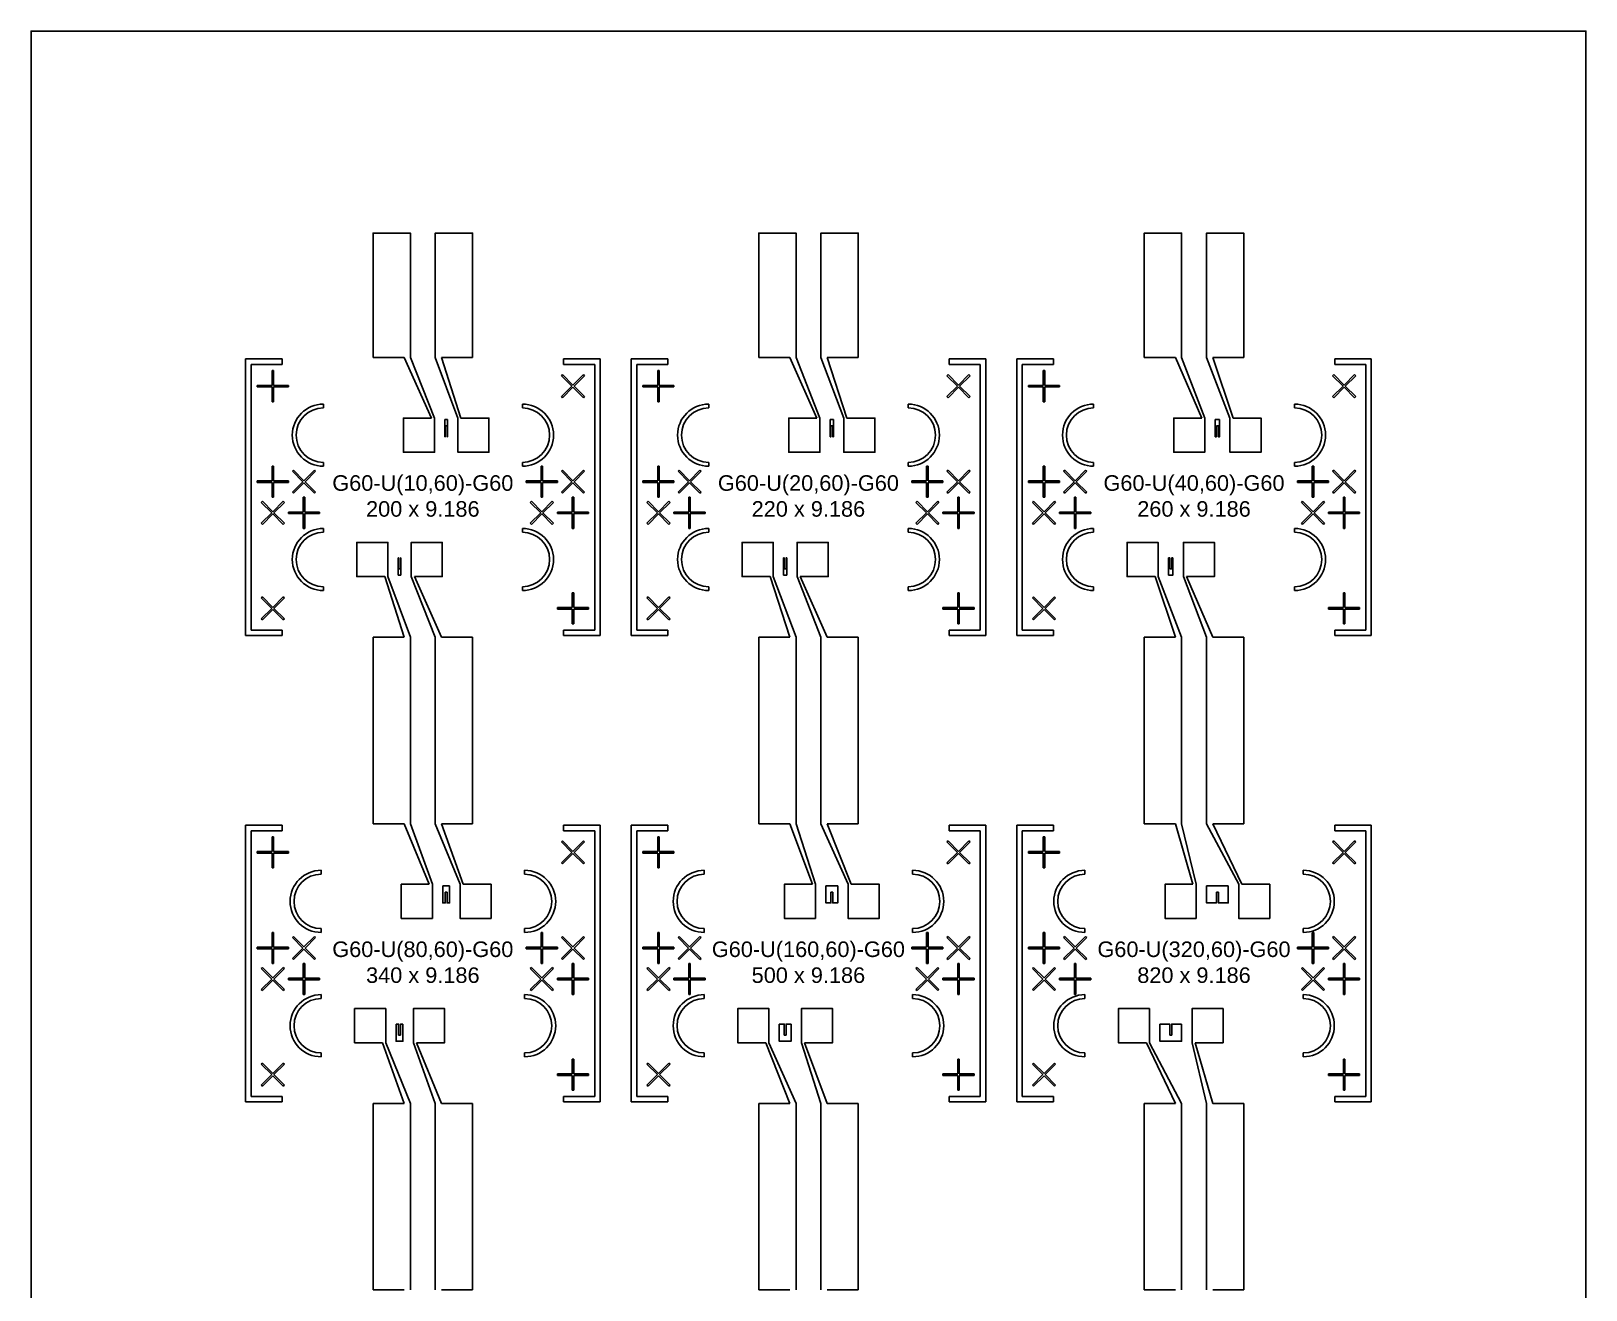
# Model space of a CAD drawing. Header units: inches. Extents: x -271009 to 5700, y -37000 to 38138.
# Drawn here: x -271009 to -221009, y -2362 to 38138 of the extents above; entities that cross this region are included whole.
import ezdxf

# ---------------------------------------------------------------- set-up
doc = ezdxf.new("R2010")
doc.units = ezdxf.units.IN
doc.header["$MEASUREMENT"] = 0
doc.styles.get("Standard").update_dxf_attribs({"font": 'arial.ttf'})

msp = doc.modelspace()

# ---------------------------------------------------------------- linework, layer by layer
for p, q in [((-262934, 27588), (-264109, 27588)), ((-264109, 27588), (-264109, 18688)), ((-262934, 27413), (-262934, 27588)), ((-260009, 27638), (-259009, 27638)), ((-258134, 25688), (-259009, 27638)), ((-258809, 27638), (-258034, 25688)), ((-258009, 27638), (-257284, 25688)), ((-256809, 27638), (-257809, 27638)), ((-257184, 25688), (-257809, 27638)), ((-253884, 27413), (-253884, 27588)), ((-253884, 27588), (-252709, 27588)), ((-252709, 27588), (-252709, 18688)), ((-250534, 27588), (-251709, 27588)), ((-251709, 27588), (-251709, 18688)), ((-250534, 27413), (-250534, 27588)), ((-247609, 27638), (-246609, 27638)), ((-245744, 25688), (-246609, 27638)), ((-246409, 27638), (-245644, 25688)), ((-245609, 27638), (-244874, 25688)), ((-244409, 27638), (-245409, 27638)), ((-244774, 25688), (-245409, 27638)), ((-241484, 27413), (-241484, 27588)), ((-241484, 27588), (-240309, 27588)), ((-240309, 27588), (-240309, 18688)), ((-238134, 27588), (-239309, 27588)), ((-239309, 27588), (-239309, 18688)), ((-238134, 27413), (-238134, 27588)), ((-235209, 27638), (-234209, 27638)), ((-233364, 25688), (-234209, 27638)), ((-234009, 27638), (-233264, 25688)), ((-233209, 27638), (-232454, 25688)), ((-232009, 27638), (-233009, 27638)), ((-232354, 25688), (-233009, 27638)), ((-229084, 27413), (-229084, 27588)), ((-229084, 27588), (-227909, 27588)), ((-227909, 27588), (-227909, 18688)), ((-263934, 18863), (-263934, 27413)), ((-263934, 27413), (-262934, 27413)), ((-263209, 27213), (-263259, 27213)), ((-263259, 27213), (-263259, 26738)), ((-263209, 26738), (-263209, 27213)), ((-253919, 27084), (-253955, 27049)), ((-253955, 27049), (-253619, 26713)), ((-253584, 26748), (-253919, 27084)), ((-252884, 27413), (-253884, 27413)), ((-253248, 27084), (-253584, 26748)), ((-253548, 26713), (-253212, 27049)), ((-253212, 27049), (-253248, 27084)), ((-252884, 18863), (-252884, 27413)), ((-251534, 18863), (-251534, 27413)), ((-251534, 27413), (-250534, 27413)), ((-250809, 27213), (-250859, 27213)), ((-250859, 27213), (-250859, 26738)), ((-250809, 26738), (-250809, 27213)), ((-241519, 27084), (-241555, 27049)), ((-241555, 27049), (-241219, 26713)), ((-241184, 26748), (-241519, 27084)), ((-240484, 27413), (-241484, 27413)), ((-240848, 27084), (-241184, 26748)), ((-241148, 26713), (-240812, 27049)), ((-240812, 27049), (-240848, 27084)), ((-240484, 18863), (-240484, 27413)), ((-239134, 18863), (-239134, 27413)), ((-239134, 27413), (-238134, 27413)), ((-238409, 27213), (-238459, 27213)), ((-238459, 27213), (-238459, 26738)), ((-238409, 26738), (-238409, 27213)), ((-229119, 27084), (-229155, 27049)), ((-229155, 27049), (-228819, 26713)), ((-228784, 26748), (-229119, 27084)), ((-228084, 27413), (-229084, 27413)), ((-228448, 27084), (-228784, 26748)), ((-228748, 26713), (-228412, 27049)), ((-228412, 27049), (-228448, 27084)), ((-228084, 18863), (-228084, 27413)), ((-263259, 26738), (-263734, 26738)), ((-263734, 26738), (-263734, 26688)), ((-263734, 26688), (-263259, 26688)), ((-263259, 26688), (-263259, 26213)), ((-262734, 26738), (-263209, 26738)), ((-263209, 26213), (-263209, 26688)), ((-263209, 26688), (-262734, 26688)), ((-262734, 26738), (-262734, 26688)), ((-253619, 26713), (-253955, 26377)), ((-253919, 26342), (-253584, 26677)), ((-253584, 26677), (-253248, 26342)), ((-253212, 26377), (-253548, 26713)), ((-250859, 26738), (-251334, 26738)), ((-251334, 26738), (-251334, 26688)), ((-251334, 26688), (-250859, 26688)), ((-250859, 26688), (-250859, 26213)), ((-250334, 26738), (-250809, 26738)), ((-250809, 26213), (-250809, 26688)), ((-250809, 26688), (-250334, 26688)), ((-250334, 26688), (-250334, 26738)), ((-241219, 26713), (-241555, 26377)), ((-241519, 26342), (-241184, 26677)), ((-241184, 26677), (-240848, 26342)), ((-240812, 26377), (-241148, 26713)), ((-238459, 26738), (-238934, 26738)), ((-238934, 26738), (-238934, 26688)), ((-238934, 26688), (-238459, 26688)), ((-238459, 26688), (-238459, 26213)), ((-237934, 26738), (-238409, 26738)), ((-238409, 26213), (-238409, 26688)), ((-238409, 26688), (-237934, 26688)), ((-237934, 26688), (-237934, 26738)), ((-228819, 26713), (-229155, 26377)), ((-229119, 26342), (-228784, 26677)), ((-228784, 26677), (-228448, 26342)), ((-228412, 26377), (-228748, 26713)), ((-263259, 26213), (-263209, 26213)), ((-261609, 26138), (-261609, 26013)), ((-255209, 26138), (-255209, 26013)), ((-253919, 26342), (-253955, 26377)), ((-253248, 26342), (-253212, 26377)), ((-250859, 26213), (-250809, 26213)), ((-249219, 26138), (-249219, 26013)), ((-242799, 26138), (-242799, 26013)), ((-241519, 26342), (-241555, 26377)), ((-240848, 26342), (-240812, 26377)), ((-238459, 26213), (-238409, 26213)), ((-236839, 26138), (-236839, 26013)), ((-230379, 26138), (-230379, 26013)), ((-229119, 26342), (-229155, 26377)), ((-228448, 26342), (-228412, 26377)), ((-263209, 24138), (-263259, 24138)), ((-263259, 24138), (-263259, 23663)), ((-263209, 23663), (-263209, 24138)), ((-262569, 24009), (-262605, 23974)), ((-262234, 23673), (-262569, 24009)), ((-261898, 24009), (-262234, 23673)), ((-261880, 23991), (-261898, 24009)), ((-261609, 24263), (-261609, 24138)), ((-255209, 24263), (-255209, 24138)), ((-254609, 23663), (-254609, 24138)), ((-254609, 24138), (-254559, 24138)), ((-254559, 24138), (-254559, 23663)), ((-253955, 23974), (-253919, 24009)), ((-253919, 24009), (-253584, 23673)), ((-253584, 23673), (-253248, 24009)), ((-253248, 24009), (-253212, 23974)), ((-250809, 24138), (-250859, 24138)), ((-250859, 24138), (-250859, 23663)), ((-250809, 23663), (-250809, 24138)), ((-250169, 24009), (-250205, 23974)), ((-249834, 23673), (-250169, 24009)), ((-249498, 24009), (-249834, 23673)), ((-249480, 23991), (-249498, 24009)), ((-249219, 24263), (-249219, 24138)), ((-242799, 24263), (-242799, 24138)), ((-242209, 23663), (-242209, 24138)), ((-242209, 24138), (-242159, 24138)), ((-242159, 24138), (-242159, 23663)), ((-241555, 23974), (-241519, 24009)), ((-241519, 24009), (-241184, 23673)), ((-241184, 23673), (-240848, 24009)), ((-240848, 24009), (-240812, 23974)), ((-238409, 24138), (-238459, 24138)), ((-238459, 24138), (-238459, 23663)), ((-238409, 23663), (-238409, 24138)), ((-237769, 24009), (-237805, 23974)), ((-237434, 23673), (-237769, 24009)), ((-237098, 24009), (-237434, 23673)), ((-237080, 23991), (-237098, 24009)), ((-236839, 24263), (-236839, 24138)), ((-230379, 24263), (-230379, 24138)), ((-229809, 23663), (-229809, 24138)), ((-229809, 24138), (-229759, 24138)), ((-229759, 24138), (-229759, 23663)), ((-229155, 23974), (-229119, 24009)), ((-229119, 24009), (-228784, 23673)), ((-228784, 23673), (-228448, 24009)), ((-228448, 24009), (-228412, 23974)), ((-263259, 23663), (-263734, 23663)), ((-263734, 23663), (-263734, 23613)), ((-263734, 23613), (-263259, 23613)), ((-263259, 23613), (-263259, 23138)), ((-262734, 23663), (-263209, 23663)), ((-263209, 23138), (-263209, 23613)), ((-263209, 23613), (-262734, 23613)), ((-262734, 23613), (-262734, 23663)), ((-262605, 23974), (-262269, 23638)), ((-262269, 23638), (-262605, 23302)), ((-262569, 23267), (-262234, 23602)), ((-262234, 23602), (-261898, 23267)), ((-262198, 23638), (-261862, 23974)), ((-261862, 23302), (-262198, 23638)), ((-261862, 23974), (-261880, 23991)), ((-255084, 23613), (-255084, 23663)), ((-255084, 23663), (-254609, 23663)), ((-254609, 23613), (-255084, 23613)), ((-254609, 23138), (-254609, 23613)), ((-254559, 23663), (-254084, 23663)), ((-254084, 23613), (-254559, 23613)), ((-254559, 23613), (-254559, 23138)), ((-254084, 23663), (-254084, 23613)), ((-253619, 23638), (-253955, 23974)), ((-253955, 23302), (-253619, 23638)), ((-253584, 23602), (-253919, 23267)), ((-253248, 23267), (-253584, 23602)), ((-253212, 23974), (-253548, 23638)), ((-253548, 23638), (-253212, 23302)), ((-250859, 23663), (-251334, 23663)), ((-251334, 23663), (-251334, 23613)), ((-251334, 23613), (-250859, 23613)), ((-250859, 23613), (-250859, 23138)), ((-250334, 23663), (-250809, 23663)), ((-250809, 23138), (-250809, 23613)), ((-250809, 23613), (-250334, 23613)), ((-250334, 23613), (-250334, 23663)), ((-250205, 23974), (-249869, 23638)), ((-249869, 23638), (-250205, 23302)), ((-250169, 23267), (-249834, 23602)), ((-249834, 23602), (-249498, 23267)), ((-249798, 23638), (-249462, 23974)), ((-249462, 23302), (-249798, 23638)), ((-249462, 23974), (-249480, 23991)), ((-242684, 23613), (-242684, 23663)), ((-242684, 23663), (-242209, 23663)), ((-242209, 23613), (-242684, 23613)), ((-242209, 23138), (-242209, 23613)), ((-242159, 23663), (-241684, 23663)), ((-241684, 23613), (-242159, 23613)), ((-242159, 23613), (-242159, 23138)), ((-241684, 23663), (-241684, 23613)), ((-241219, 23638), (-241555, 23974)), ((-241555, 23302), (-241219, 23638)), ((-241184, 23602), (-241519, 23267)), ((-240848, 23267), (-241184, 23602)), ((-240812, 23974), (-241148, 23638)), ((-241148, 23638), (-240812, 23302)), ((-238459, 23663), (-238934, 23663)), ((-238934, 23663), (-238934, 23613)), ((-238934, 23613), (-238459, 23613)), ((-238459, 23613), (-238459, 23138)), ((-237934, 23663), (-238409, 23663)), ((-238409, 23138), (-238409, 23613)), ((-238409, 23613), (-237934, 23613)), ((-237934, 23613), (-237934, 23663)), ((-237805, 23974), (-237469, 23638)), ((-237469, 23638), (-237805, 23302)), ((-237769, 23267), (-237434, 23602)), ((-237434, 23602), (-237098, 23267)), ((-237398, 23638), (-237062, 23974)), ((-237062, 23302), (-237398, 23638)), ((-237062, 23974), (-237080, 23991)), ((-230284, 23613), (-230284, 23663)), ((-230284, 23663), (-229809, 23663)), ((-229809, 23613), (-230284, 23613)), ((-229809, 23138), (-229809, 23613)), ((-229759, 23663), (-229284, 23663)), ((-229284, 23613), (-229759, 23613)), ((-229759, 23613), (-229759, 23138)), ((-229284, 23663), (-229284, 23613)), ((-228819, 23638), (-229155, 23974)), ((-229155, 23302), (-228819, 23638)), ((-228784, 23602), (-229119, 23267)), ((-228448, 23267), (-228784, 23602)), ((-228412, 23974), (-228748, 23638)), ((-228748, 23638), (-228412, 23302)), ((-263587, 22991), (-263569, 23009)), ((-263569, 23009), (-263234, 22673)), ((-263259, 23138), (-263209, 23138)), ((-263234, 22673), (-262898, 23009)), ((-262898, 23009), (-262862, 22974)), ((-262605, 23302), (-262569, 23267)), ((-262259, 22663), (-262259, 23138)), ((-262209, 23138), (-262259, 23138)), ((-262209, 23138), (-262209, 22663)), ((-261898, 23267), (-261862, 23302)), ((-254919, 23009), (-254955, 22974)), ((-254584, 22673), (-254919, 23009)), ((-254609, 23138), (-254559, 23138)), ((-254248, 23009), (-254584, 22673)), ((-254212, 22974), (-254248, 23009)), ((-253919, 23267), (-253955, 23302)), ((-253559, 23138), (-253609, 23138)), ((-253609, 23138), (-253609, 22663)), ((-253559, 22663), (-253559, 23138)), ((-253230, 23284), (-253248, 23267)), ((-253212, 23302), (-253230, 23284)), ((-251187, 22991), (-251169, 23009)), ((-251169, 23009), (-250834, 22673)), ((-250859, 23138), (-250809, 23138)), ((-250834, 22673), (-250498, 23009)), ((-250498, 23009), (-250462, 22974)), ((-250205, 23302), (-250169, 23267)), ((-249859, 22663), (-249859, 23138)), ((-249809, 23138), (-249859, 23138)), ((-249809, 23138), (-249809, 22663)), ((-249498, 23267), (-249462, 23302)), ((-242519, 23009), (-242555, 22974)), ((-242184, 22673), (-242519, 23009)), ((-242209, 23138), (-242159, 23138)), ((-241848, 23009), (-242184, 22673)), ((-241812, 22974), (-241848, 23009)), ((-241519, 23267), (-241555, 23302)), ((-241159, 23138), (-241209, 23138)), ((-241209, 23138), (-241209, 22663)), ((-241159, 22663), (-241159, 23138)), ((-240830, 23284), (-240848, 23267)), ((-240812, 23302), (-240830, 23284)), ((-238787, 22991), (-238769, 23009)), ((-238769, 23009), (-238434, 22673)), ((-238459, 23138), (-238409, 23138)), ((-238434, 22673), (-238098, 23009)), ((-238098, 23009), (-238062, 22974)), ((-237805, 23302), (-237769, 23267)), ((-237459, 22663), (-237459, 23138)), ((-237409, 23138), (-237459, 23138)), ((-237409, 23138), (-237409, 22663)), ((-237098, 23267), (-237062, 23302)), ((-230119, 23009), (-230155, 22974)), ((-229784, 22673), (-230119, 23009)), ((-229809, 23138), (-229759, 23138)), ((-229448, 23009), (-229784, 22673)), ((-229412, 22974), (-229448, 23009)), ((-229119, 23267), (-229155, 23302)), ((-228759, 23138), (-228809, 23138)), ((-228809, 23138), (-228809, 22663)), ((-228759, 22663), (-228759, 23138)), ((-228430, 23284), (-228448, 23267)), ((-228412, 23302), (-228430, 23284)), ((-263605, 22974), (-263587, 22991)), ((-263269, 22638), (-263605, 22974)), ((-263605, 22302), (-263269, 22638)), ((-263234, 22602), (-263569, 22267)), ((-262898, 22267), (-263234, 22602)), ((-262862, 22974), (-263198, 22638)), ((-263198, 22638), (-262862, 22302)), ((-262734, 22663), (-262259, 22663)), ((-262734, 22613), (-262734, 22663)), ((-262259, 22613), (-262734, 22613)), ((-262259, 22138), (-262259, 22613)), ((-262209, 22663), (-261734, 22663)), ((-261734, 22613), (-262209, 22613)), ((-262209, 22613), (-262209, 22138)), ((-261734, 22663), (-261734, 22613)), ((-254955, 22974), (-254619, 22638)), ((-254619, 22638), (-254955, 22302)), ((-254919, 22267), (-254584, 22602)), ((-254584, 22602), (-254248, 22267)), ((-254548, 22638), (-254212, 22974)), ((-254212, 22302), (-254548, 22638)), ((-254084, 22663), (-254084, 22613)), ((-253609, 22663), (-254084, 22663)), ((-254084, 22613), (-253609, 22613)), ((-253609, 22613), (-253609, 22138)), ((-253084, 22663), (-253559, 22663)), ((-253559, 22138), (-253559, 22613)), ((-253559, 22613), (-253084, 22613)), ((-253084, 22613), (-253084, 22663)), ((-251205, 22974), (-251187, 22991)), ((-250869, 22638), (-251205, 22974)), ((-251205, 22302), (-250869, 22638)), ((-250834, 22602), (-251169, 22267)), ((-250498, 22267), (-250834, 22602)), ((-250462, 22974), (-250798, 22638)), ((-250798, 22638), (-250462, 22302)), ((-250334, 22663), (-249859, 22663)), ((-250334, 22613), (-250334, 22663)), ((-249859, 22613), (-250334, 22613)), ((-249859, 22138), (-249859, 22613)), ((-249809, 22663), (-249334, 22663)), ((-249334, 22613), (-249809, 22613)), ((-249809, 22613), (-249809, 22138)), ((-249334, 22663), (-249334, 22613)), ((-242555, 22974), (-242219, 22638)), ((-242219, 22638), (-242555, 22302)), ((-242519, 22267), (-242184, 22602)), ((-242184, 22602), (-241848, 22267)), ((-242148, 22638), (-241812, 22974)), ((-241812, 22302), (-242148, 22638)), ((-241684, 22663), (-241684, 22613)), ((-241209, 22663), (-241684, 22663)), ((-241684, 22613), (-241209, 22613)), ((-241209, 22613), (-241209, 22138)), ((-240684, 22663), (-241159, 22663)), ((-241159, 22138), (-241159, 22613)), ((-241159, 22613), (-240684, 22613)), ((-240684, 22613), (-240684, 22663)), ((-238805, 22974), (-238787, 22991)), ((-238469, 22638), (-238805, 22974)), ((-238805, 22302), (-238469, 22638)), ((-238434, 22602), (-238769, 22267)), ((-238098, 22267), (-238434, 22602)), ((-238062, 22974), (-238398, 22638)), ((-238398, 22638), (-238062, 22302)), ((-237934, 22663), (-237459, 22663)), ((-237934, 22613), (-237934, 22663)), ((-237459, 22613), (-237934, 22613)), ((-237459, 22138), (-237459, 22613)), ((-237409, 22663), (-236934, 22663)), ((-236934, 22613), (-237409, 22613)), ((-237409, 22613), (-237409, 22138)), ((-236934, 22663), (-236934, 22613)), ((-230155, 22974), (-229819, 22638)), ((-229819, 22638), (-230155, 22302)), ((-230119, 22267), (-229784, 22602)), ((-229784, 22602), (-229448, 22267)), ((-229748, 22638), (-229412, 22974)), ((-229412, 22302), (-229748, 22638)), ((-229284, 22663), (-229284, 22613)), ((-228809, 22663), (-229284, 22663)), ((-229284, 22613), (-228809, 22613)), ((-228809, 22613), (-228809, 22138)), ((-228284, 22663), (-228759, 22663)), ((-228759, 22138), (-228759, 22613)), ((-228759, 22613), (-228284, 22613)), ((-228284, 22613), (-228284, 22663)), ((-263569, 22267), (-263605, 22302)), ((-262862, 22302), (-262898, 22267)), ((-262209, 22138), (-262259, 22138)), ((-261609, 22013), (-261609, 22138)), ((-255209, 22013), (-255209, 22138)), ((-254955, 22302), (-254919, 22267)), ((-254248, 22267), (-254212, 22302)), ((-253609, 22138), (-253559, 22138)), ((-251169, 22267), (-251205, 22302)), ((-250462, 22302), (-250498, 22267)), ((-249809, 22138), (-249859, 22138)), ((-249219, 22013), (-249219, 22138)), ((-242799, 22013), (-242799, 22138)), ((-242555, 22302), (-242519, 22267)), ((-241848, 22267), (-241812, 22302)), ((-241209, 22138), (-241159, 22138)), ((-238769, 22267), (-238805, 22302)), ((-238062, 22302), (-238098, 22267)), ((-237409, 22138), (-237459, 22138)), ((-236839, 22013), (-236839, 22138)), ((-230379, 22013), (-230379, 22138)), ((-230155, 22302), (-230119, 22267)), ((-229448, 22267), (-229412, 22302)), ((-228809, 22138), (-228759, 22138)), ((-259634, 20588), (-259009, 18638)), ((-258809, 18638), (-259534, 20588)), ((-258009, 18638), (-258784, 20588)), ((-258684, 20588), (-257809, 18638)), ((-247244, 20588), (-246609, 18638)), ((-246409, 18638), (-247144, 20588)), ((-245609, 18638), (-246374, 20588)), ((-246274, 20588), (-245409, 18638)), ((-234864, 20588), (-234209, 18638)), ((-234009, 18638), (-234764, 20588)), ((-233209, 18638), (-233954, 20588)), ((-233854, 20588), (-233009, 18638)), ((-261609, 20138), (-261609, 20263)), ((-255209, 20138), (-255209, 20263)), ((-253559, 20063), (-253609, 20063)), ((-253609, 20063), (-253609, 19588)), ((-253559, 19588), (-253559, 20063)), ((-249219, 20138), (-249219, 20263)), ((-242799, 20138), (-242799, 20263)), ((-241159, 20063), (-241209, 20063)), ((-241209, 20063), (-241209, 19588)), ((-241159, 19588), (-241159, 20063)), ((-236839, 20138), (-236839, 20263)), ((-230379, 20138), (-230379, 20263)), ((-228759, 20063), (-228809, 20063)), ((-228809, 20063), (-228809, 19588)), ((-228759, 19588), (-228759, 20063)), ((-263569, 19934), (-263605, 19899)), ((-263605, 19899), (-263269, 19563)), ((-263269, 19563), (-263605, 19227)), ((-263234, 19598), (-263569, 19934)), ((-263569, 19192), (-263234, 19527)), ((-262898, 19934), (-263234, 19598)), ((-263234, 19527), (-262898, 19192)), ((-263198, 19563), (-262862, 19899)), ((-262862, 19227), (-263198, 19563)), ((-262898, 19934), (-262862, 19899)), ((-254084, 19588), (-254084, 19538)), ((-253609, 19588), (-254084, 19588)), ((-254084, 19538), (-253609, 19538)), ((-253609, 19538), (-253609, 19063)), ((-253084, 19588), (-253559, 19588)), ((-253559, 19063), (-253559, 19538)), ((-253559, 19538), (-253084, 19538)), ((-253084, 19538), (-253084, 19588)), ((-251169, 19934), (-251205, 19899)), ((-251205, 19899), (-250869, 19563)), ((-250869, 19563), (-251205, 19227)), ((-250834, 19598), (-251169, 19934)), ((-251169, 19192), (-250834, 19527)), ((-250498, 19934), (-250834, 19598)), ((-250834, 19527), (-250498, 19192)), ((-250798, 19563), (-250462, 19899)), ((-250462, 19227), (-250798, 19563)), ((-250498, 19934), (-250462, 19899)), ((-241684, 19588), (-241684, 19538)), ((-241209, 19588), (-241684, 19588)), ((-241684, 19538), (-241209, 19538)), ((-241209, 19538), (-241209, 19063)), ((-240684, 19588), (-241159, 19588)), ((-241159, 19063), (-241159, 19538)), ((-241159, 19538), (-240684, 19538)), ((-240684, 19538), (-240684, 19588)), ((-238769, 19934), (-238805, 19899)), ((-238805, 19899), (-238469, 19563)), ((-238469, 19563), (-238805, 19227)), ((-238434, 19598), (-238769, 19934)), ((-238769, 19192), (-238434, 19527)), ((-238098, 19934), (-238434, 19598)), ((-238434, 19527), (-238098, 19192)), ((-238398, 19563), (-238062, 19899)), ((-238062, 19227), (-238398, 19563)), ((-238098, 19934), (-238062, 19899)), ((-229284, 19588), (-229284, 19538)), ((-228809, 19588), (-229284, 19588)), ((-229284, 19538), (-228809, 19538)), ((-228809, 19538), (-228809, 19063)), ((-228284, 19588), (-228759, 19588)), ((-228759, 19063), (-228759, 19538)), ((-228759, 19538), (-228284, 19538)), ((-228284, 19538), (-228284, 19588)), ((-263605, 19227), (-263569, 19192)), ((-262898, 19192), (-262862, 19227)), ((-253609, 19063), (-253559, 19063)), ((-251205, 19227), (-251169, 19192)), ((-250498, 19192), (-250462, 19227)), ((-241209, 19063), (-241159, 19063)), ((-238805, 19227), (-238769, 19192)), ((-238098, 19192), (-238062, 19227)), ((-228809, 19063), (-228759, 19063)), ((-262934, 18688), (-264109, 18688)), ((-263934, 18863), (-262934, 18863)), ((-262934, 18863), (-262934, 18688)), ((-260009, 18638), (-259009, 18638)), ((-260009, 18638), (-260009, 12638)), ((-258809, 18638), (-258809, 12638)), ((-258009, 12638), (-258009, 18638)), ((-256809, 18638), (-257809, 18638)), ((-256809, 18638), (-256809, 12638)), ((-252884, 18863), (-253884, 18863)), ((-253884, 18863), (-253884, 18688)), ((-253884, 18688), (-252709, 18688)), ((-250534, 18688), (-251709, 18688)), ((-251534, 18863), (-250534, 18863)), ((-250534, 18863), (-250534, 18688)), ((-247609, 18638), (-246609, 18638)), ((-247609, 18638), (-247609, 12638)), ((-246409, 18638), (-246409, 12638)), ((-245609, 12638), (-245609, 18638)), ((-244409, 18638), (-245409, 18638)), ((-244409, 12638), (-244409, 18638)), ((-240484, 18863), (-241484, 18863)), ((-241484, 18863), (-241484, 18688)), ((-241484, 18688), (-240309, 18688)), ((-238134, 18688), (-239309, 18688)), ((-239134, 18863), (-238134, 18863)), ((-238134, 18863), (-238134, 18688)), ((-235209, 18638), (-234209, 18638)), ((-235209, 18638), (-235209, 12638)), ((-234009, 12638), (-234009, 18638)), ((-233209, 18638), (-233209, 12638)), ((-232009, 18638), (-233009, 18638)), ((-232009, 12638), (-232009, 18638)), ((-228084, 18863), (-229084, 18863)), ((-229084, 18863), (-229084, 18688)), ((-229084, 18688), (-227909, 18688)), ((-262934, 12588), (-264109, 12588)), ((-264109, 12588), (-264109, 3688)), ((-262934, 12413), (-262934, 12588)), ((-260009, 12638), (-259009, 12638)), ((-258204, 10688), (-259009, 12638)), ((-258809, 12638), (-258104, 10688)), ((-258009, 12638), (-257214, 10688)), ((-256809, 12638), (-257809, 12638)), ((-257114, 10688), (-257809, 12638)), ((-253884, 12413), (-253884, 12588)), ((-253884, 12588), (-252709, 12588)), ((-252709, 12588), (-252709, 3688)), ((-250534, 12588), (-251709, 12588)), ((-251709, 12588), (-251709, 3688)), ((-250534, 12413), (-250534, 12588)), ((-247609, 12638), (-246609, 12638)), ((-245884, 10688), (-246609, 12638)), ((-246409, 12638), (-245784, 10688)), ((-245609, 12638), (-244734, 10688)), ((-244409, 12638), (-245409, 12638)), ((-244634, 10688), (-245409, 12638)), ((-241484, 12413), (-241484, 12588)), ((-241484, 12588), (-240309, 12588)), ((-240309, 12588), (-240309, 3688)), ((-238134, 12588), (-239309, 12588)), ((-239309, 12588), (-239309, 3688)), ((-238134, 12413), (-238134, 12588)), ((-235209, 12638), (-234209, 12638)), ((-233644, 10688), (-234209, 12638)), ((-234009, 12638), (-233544, 10688)), ((-233209, 12638), (-232174, 10688)), ((-232009, 12638), (-233009, 12638)), ((-232074, 10688), (-233009, 12638)), ((-229084, 12413), (-229084, 12588)), ((-229084, 12588), (-227909, 12588)), ((-227909, 12588), (-227909, 3688)), ((-263934, 3863), (-263934, 12413)), ((-263934, 12413), (-262934, 12413)), ((-263209, 12213), (-263259, 12213)), ((-263259, 12213), (-263259, 11738)), ((-263209, 11738), (-263209, 12213)), ((-253919, 12084), (-253955, 12049)), ((-253955, 12049), (-253619, 11713)), ((-253584, 11748), (-253919, 12084)), ((-252884, 12413), (-253884, 12413)), ((-253248, 12084), (-253584, 11748)), ((-253548, 11713), (-253212, 12049)), ((-253212, 12049), (-253248, 12084)), ((-252884, 3863), (-252884, 12413)), ((-251534, 3863), (-251534, 12413)), ((-251534, 12413), (-250534, 12413)), ((-250809, 12213), (-250859, 12213)), ((-250859, 12213), (-250859, 11738)), ((-250809, 11738), (-250809, 12213)), ((-241519, 12084), (-241555, 12049)), ((-241555, 12049), (-241219, 11713)), ((-241184, 11748), (-241519, 12084)), ((-240484, 12413), (-241484, 12413)), ((-240848, 12084), (-241184, 11748)), ((-241148, 11713), (-240812, 12049)), ((-240812, 12049), (-240848, 12084)), ((-240484, 3863), (-240484, 12413)), ((-239134, 3863), (-239134, 12413)), ((-239134, 12413), (-238134, 12413)), ((-238409, 12213), (-238459, 12213)), ((-238459, 12213), (-238459, 11738)), ((-238409, 11738), (-238409, 12213)), ((-229119, 12084), (-229155, 12049)), ((-229155, 12049), (-228819, 11713)), ((-228784, 11748), (-229119, 12084)), ((-228084, 12413), (-229084, 12413)), ((-228448, 12084), (-228784, 11748)), ((-228748, 11713), (-228412, 12049)), ((-228412, 12049), (-228448, 12084)), ((-228084, 3863), (-228084, 12413)), ((-263259, 11738), (-263734, 11738)), ((-263734, 11738), (-263734, 11688)), ((-263734, 11688), (-263259, 11688)), ((-263259, 11688), (-263259, 11213)), ((-262734, 11738), (-263209, 11738)), ((-263209, 11213), (-263209, 11688)), ((-263209, 11688), (-262734, 11688)), ((-262734, 11688), (-262734, 11738)), ((-253619, 11713), (-253955, 11377)), ((-253919, 11342), (-253584, 11677)), ((-253584, 11677), (-253248, 11342)), ((-253212, 11377), (-253548, 11713)), ((-250859, 11738), (-251334, 11738)), ((-251334, 11738), (-251334, 11688)), ((-251334, 11688), (-250859, 11688)), ((-250859, 11688), (-250859, 11213)), ((-250334, 11738), (-250809, 11738)), ((-250809, 11213), (-250809, 11688)), ((-250809, 11688), (-250334, 11688)), ((-250334, 11688), (-250334, 11738)), ((-241219, 11713), (-241555, 11377)), ((-241519, 11342), (-241184, 11677)), ((-241184, 11677), (-240848, 11342)), ((-240812, 11377), (-241148, 11713)), ((-238459, 11738), (-238934, 11738)), ((-238934, 11738), (-238934, 11688)), ((-238934, 11688), (-238459, 11688)), ((-238459, 11688), (-238459, 11213)), ((-237934, 11738), (-238409, 11738)), ((-238409, 11213), (-238409, 11688)), ((-238409, 11688), (-237934, 11688)), ((-237934, 11688), (-237934, 11738)), ((-228819, 11713), (-229155, 11377)), ((-229119, 11342), (-228784, 11677)), ((-228784, 11677), (-228448, 11342)), ((-228412, 11377), (-228748, 11713)), ((-263259, 11213), (-263209, 11213)), ((-261679, 11138), (-261679, 11013)), ((-255139, 11138), (-255139, 11013)), ((-253919, 11342), (-253955, 11377)), ((-253248, 11342), (-253212, 11377)), ((-250859, 11213), (-250809, 11213)), ((-249359, 11138), (-249359, 11013)), ((-242659, 11138), (-242659, 11013)), ((-241519, 11342), (-241555, 11377)), ((-240848, 11342), (-240812, 11377)), ((-238459, 11213), (-238409, 11213)), ((-237119, 11138), (-237119, 11013)), ((-230099, 11138), (-230099, 11013)), ((-229119, 11342), (-229155, 11377)), ((-228448, 11342), (-228412, 11377)), ((-263209, 9138), (-263259, 9138)), ((-263259, 9138), (-263259, 8663)), ((-263209, 8663), (-263209, 9138)), ((-262569, 9009), (-262605, 8974)), ((-262234, 8673), (-262569, 9009)), ((-261898, 9009), (-262234, 8673)), ((-261880, 8991), (-261898, 9009)), ((-261679, 9263), (-261679, 9138)), ((-255139, 9263), (-255139, 9138)), ((-254609, 8663), (-254609, 9138)), ((-254609, 9138), (-254559, 9138)), ((-254559, 9138), (-254559, 8663)), ((-253955, 8974), (-253919, 9009)), ((-253919, 9009), (-253584, 8673)), ((-253584, 8673), (-253248, 9009)), ((-253248, 9009), (-253212, 8974)), ((-250809, 9138), (-250859, 9138)), ((-250859, 9138), (-250859, 8663)), ((-250809, 8663), (-250809, 9138)), ((-250169, 9009), (-250205, 8974)), ((-249834, 8673), (-250169, 9009)), ((-249498, 9009), (-249834, 8673)), ((-249480, 8991), (-249498, 9009)), ((-249359, 9263), (-249359, 9138)), ((-242659, 9263), (-242659, 9138)), ((-242209, 8663), (-242209, 9138)), ((-242209, 9138), (-242159, 9138)), ((-242159, 9138), (-242159, 8663)), ((-241555, 8974), (-241519, 9009)), ((-241519, 9009), (-241184, 8673)), ((-241184, 8673), (-240848, 9009)), ((-240848, 9009), (-240812, 8974)), ((-238409, 9138), (-238459, 9138)), ((-238459, 9138), (-238459, 8663)), ((-238409, 8663), (-238409, 9138)), ((-237769, 9009), (-237805, 8974)), ((-237434, 8673), (-237769, 9009)), ((-237098, 9009), (-237434, 8673)), ((-237119, 9263), (-237119, 9138)), ((-237080, 8991), (-237098, 9009)), ((-230099, 9263), (-230099, 9138)), ((-229809, 8663), (-229809, 9138)), ((-229809, 9138), (-229759, 9138)), ((-229759, 9138), (-229759, 8663)), ((-229155, 8974), (-229119, 9009)), ((-229119, 9009), (-228784, 8673)), ((-228784, 8673), (-228448, 9009)), ((-228448, 9009), (-228412, 8974)), ((-263259, 8663), (-263734, 8663)), ((-263734, 8663), (-263734, 8613)), ((-263734, 8613), (-263259, 8613)), ((-263259, 8613), (-263259, 8138)), ((-262734, 8663), (-263209, 8663)), ((-263209, 8138), (-263209, 8613)), ((-263209, 8613), (-262734, 8613)), ((-262734, 8613), (-262734, 8663)), ((-262605, 8974), (-262269, 8638)), ((-262269, 8638), (-262605, 8302)), ((-262569, 8267), (-262234, 8602)), ((-262234, 8602), (-261898, 8267)), ((-262198, 8638), (-261862, 8974)), ((-261862, 8302), (-262198, 8638)), ((-261862, 8974), (-261880, 8991)), ((-255084, 8613), (-255084, 8663)), ((-255084, 8663), (-254609, 8663)), ((-254609, 8613), (-255084, 8613)), ((-254609, 8138), (-254609, 8613)), ((-254559, 8663), (-254084, 8663)), ((-254084, 8613), (-254559, 8613)), ((-254559, 8613), (-254559, 8138)), ((-254084, 8663), (-254084, 8613)), ((-253619, 8638), (-253955, 8974)), ((-253955, 8302), (-253619, 8638)), ((-253584, 8602), (-253919, 8267)), ((-253248, 8267), (-253584, 8602)), ((-253212, 8974), (-253548, 8638)), ((-253548, 8638), (-253212, 8302)), ((-250859, 8663), (-251334, 8663)), ((-251334, 8663), (-251334, 8613)), ((-251334, 8613), (-250859, 8613)), ((-250859, 8613), (-250859, 8138)), ((-250334, 8663), (-250809, 8663)), ((-250809, 8138), (-250809, 8613)), ((-250809, 8613), (-250334, 8613)), ((-250334, 8613), (-250334, 8663)), ((-250205, 8974), (-249869, 8638)), ((-249869, 8638), (-250205, 8302)), ((-250169, 8267), (-249834, 8602)), ((-249834, 8602), (-249498, 8267)), ((-249798, 8638), (-249462, 8974)), ((-249462, 8302), (-249798, 8638)), ((-249462, 8974), (-249480, 8991)), ((-242684, 8613), (-242684, 8663)), ((-242684, 8663), (-242209, 8663)), ((-242209, 8613), (-242684, 8613)), ((-242209, 8138), (-242209, 8613)), ((-242159, 8663), (-241684, 8663)), ((-241684, 8613), (-242159, 8613)), ((-242159, 8613), (-242159, 8138)), ((-241684, 8663), (-241684, 8613)), ((-241219, 8638), (-241555, 8974)), ((-241555, 8302), (-241219, 8638)), ((-241184, 8602), (-241519, 8267)), ((-240848, 8267), (-241184, 8602)), ((-240812, 8974), (-241148, 8638)), ((-241148, 8638), (-240812, 8302)), ((-238459, 8663), (-238934, 8663)), ((-238934, 8663), (-238934, 8613)), ((-238934, 8613), (-238459, 8613)), ((-238459, 8613), (-238459, 8138)), ((-237934, 8663), (-238409, 8663)), ((-238409, 8138), (-238409, 8613)), ((-238409, 8613), (-237934, 8613)), ((-237934, 8613), (-237934, 8663)), ((-237805, 8974), (-237469, 8638)), ((-237469, 8638), (-237805, 8302)), ((-237769, 8267), (-237434, 8602)), ((-237434, 8602), (-237098, 8267)), ((-237398, 8638), (-237062, 8974)), ((-237062, 8302), (-237398, 8638)), ((-237062, 8974), (-237080, 8991)), ((-230284, 8613), (-230284, 8663)), ((-230284, 8663), (-229809, 8663)), ((-229809, 8613), (-230284, 8613)), ((-229809, 8138), (-229809, 8613)), ((-229759, 8663), (-229284, 8663)), ((-229284, 8613), (-229759, 8613)), ((-229759, 8613), (-229759, 8138)), ((-229284, 8663), (-229284, 8613)), ((-228819, 8638), (-229155, 8974)), ((-229155, 8302), (-228819, 8638)), ((-228784, 8602), (-229119, 8267)), ((-228448, 8267), (-228784, 8602)), ((-228412, 8974), (-228748, 8638)), ((-228748, 8638), (-228412, 8302)), ((-263587, 7991), (-263569, 8009)), ((-263569, 8009), (-263234, 7673)), ((-263259, 8138), (-263209, 8138)), ((-263234, 7673), (-262898, 8009)), ((-262898, 8009), (-262862, 7974)), ((-262605, 8302), (-262569, 8267)), ((-262259, 7663), (-262259, 8138)), ((-262209, 8138), (-262259, 8138)), ((-262209, 8138), (-262209, 7663)), ((-261898, 8267), (-261862, 8302)), ((-254919, 8009), (-254955, 7974)), ((-254584, 7673), (-254919, 8009)), ((-254609, 8138), (-254559, 8138)), ((-254248, 8009), (-254584, 7673)), ((-254212, 7974), (-254248, 8009)), ((-253919, 8267), (-253955, 8302)), ((-253559, 8138), (-253609, 8138)), ((-253609, 8138), (-253609, 7663)), ((-253559, 7663), (-253559, 8138)), ((-253230, 8284), (-253248, 8267)), ((-253212, 8302), (-253230, 8284)), ((-251187, 7991), (-251169, 8009)), ((-251169, 8009), (-250834, 7673)), ((-250859, 8138), (-250809, 8138)), ((-250834, 7673), (-250498, 8009)), ((-250498, 8009), (-250462, 7974)), ((-250205, 8302), (-250169, 8267)), ((-249859, 7663), (-249859, 8138)), ((-249809, 8138), (-249859, 8138)), ((-249809, 8138), (-249809, 7663)), ((-249498, 8267), (-249462, 8302)), ((-242519, 8009), (-242555, 7974)), ((-242184, 7673), (-242519, 8009)), ((-242209, 8138), (-242159, 8138)), ((-241848, 8009), (-242184, 7673)), ((-241812, 7974), (-241848, 8009)), ((-241519, 8267), (-241555, 8302)), ((-241159, 8138), (-241209, 8138)), ((-241209, 8138), (-241209, 7663)), ((-241159, 7663), (-241159, 8138)), ((-240830, 8284), (-240848, 8267)), ((-240812, 8302), (-240830, 8284)), ((-238787, 7991), (-238769, 8009)), ((-238769, 8009), (-238434, 7673)), ((-238459, 8138), (-238409, 8138)), ((-238434, 7673), (-238098, 8009)), ((-238098, 8009), (-238062, 7974)), ((-237805, 8302), (-237769, 8267)), ((-237459, 7663), (-237459, 8138)), ((-237409, 8138), (-237459, 8138)), ((-237409, 8138), (-237409, 7663)), ((-237098, 8267), (-237062, 8302)), ((-230119, 8009), (-230155, 7974)), ((-229784, 7673), (-230119, 8009)), ((-229809, 8138), (-229759, 8138)), ((-229448, 8009), (-229784, 7673)), ((-229412, 7974), (-229448, 8009)), ((-229119, 8267), (-229155, 8302)), ((-228759, 8138), (-228809, 8138)), ((-228809, 8138), (-228809, 7663)), ((-228759, 7663), (-228759, 8138)), ((-228430, 8284), (-228448, 8267)), ((-228412, 8302), (-228430, 8284)), ((-263605, 7974), (-263587, 7991)), ((-263269, 7638), (-263605, 7974)), ((-263605, 7302), (-263269, 7638)), ((-263234, 7602), (-263569, 7267)), ((-262898, 7267), (-263234, 7602)), ((-262862, 7974), (-263198, 7638)), ((-263198, 7638), (-262862, 7302)), ((-262734, 7663), (-262259, 7663)), ((-262734, 7613), (-262734, 7663)), ((-262259, 7613), (-262734, 7613)), ((-262259, 7138), (-262259, 7613)), ((-262209, 7663), (-261734, 7663)), ((-261734, 7613), (-262209, 7613)), ((-262209, 7613), (-262209, 7138)), ((-261734, 7663), (-261734, 7613)), ((-254955, 7974), (-254619, 7638)), ((-254619, 7638), (-254955, 7302)), ((-254919, 7267), (-254584, 7602)), ((-254584, 7602), (-254248, 7267)), ((-254548, 7638), (-254212, 7974)), ((-254212, 7302), (-254548, 7638)), ((-254084, 7663), (-254084, 7613)), ((-253609, 7663), (-254084, 7663)), ((-254084, 7613), (-253609, 7613)), ((-253609, 7613), (-253609, 7138)), ((-253084, 7663), (-253559, 7663)), ((-253559, 7138), (-253559, 7613)), ((-253559, 7613), (-253084, 7613)), ((-253084, 7613), (-253084, 7663)), ((-251205, 7974), (-251187, 7991)), ((-250869, 7638), (-251205, 7974)), ((-251205, 7302), (-250869, 7638)), ((-250834, 7602), (-251169, 7267)), ((-250498, 7267), (-250834, 7602)), ((-250462, 7974), (-250798, 7638)), ((-250798, 7638), (-250462, 7302)), ((-250334, 7663), (-249859, 7663)), ((-250334, 7613), (-250334, 7663)), ((-249859, 7613), (-250334, 7613)), ((-249859, 7138), (-249859, 7613)), ((-249809, 7663), (-249334, 7663)), ((-249334, 7613), (-249809, 7613)), ((-249809, 7613), (-249809, 7138)), ((-249334, 7663), (-249334, 7613)), ((-242555, 7974), (-242219, 7638)), ((-242219, 7638), (-242555, 7302)), ((-242519, 7267), (-242184, 7602)), ((-242184, 7602), (-241848, 7267)), ((-242148, 7638), (-241812, 7974)), ((-241812, 7302), (-242148, 7638)), ((-241684, 7663), (-241684, 7613)), ((-241209, 7663), (-241684, 7663)), ((-241684, 7613), (-241209, 7613)), ((-241209, 7613), (-241209, 7138)), ((-240684, 7663), (-241159, 7663)), ((-241159, 7138), (-241159, 7613)), ((-241159, 7613), (-240684, 7613)), ((-240684, 7613), (-240684, 7663)), ((-238805, 7974), (-238787, 7991)), ((-238469, 7638), (-238805, 7974)), ((-238805, 7302), (-238469, 7638)), ((-238434, 7602), (-238769, 7267)), ((-238098, 7267), (-238434, 7602)), ((-238062, 7974), (-238398, 7638)), ((-238398, 7638), (-238062, 7302)), ((-237934, 7663), (-237459, 7663)), ((-237934, 7613), (-237934, 7663)), ((-237459, 7613), (-237934, 7613)), ((-237459, 7138), (-237459, 7613)), ((-237409, 7663), (-236934, 7663)), ((-236934, 7613), (-237409, 7613)), ((-237409, 7613), (-237409, 7138)), ((-236934, 7663), (-236934, 7613)), ((-230155, 7974), (-229819, 7638)), ((-229819, 7638), (-230155, 7302)), ((-230119, 7267), (-229784, 7602)), ((-229784, 7602), (-229448, 7267)), ((-229748, 7638), (-229412, 7974)), ((-229412, 7302), (-229748, 7638)), ((-229284, 7663), (-229284, 7613)), ((-228809, 7663), (-229284, 7663)), ((-229284, 7613), (-228809, 7613)), ((-228809, 7613), (-228809, 7138)), ((-228284, 7663), (-228759, 7663)), ((-228759, 7138), (-228759, 7613)), ((-228759, 7613), (-228284, 7613)), ((-228284, 7613), (-228284, 7663)), ((-263569, 7267), (-263605, 7302)), ((-262862, 7302), (-262898, 7267)), ((-262209, 7138), (-262259, 7138)), ((-261679, 7013), (-261679, 7138)), ((-255139, 7013), (-255139, 7138)), ((-254955, 7302), (-254919, 7267)), ((-254248, 7267), (-254212, 7302)), ((-253609, 7138), (-253559, 7138)), ((-251169, 7267), (-251205, 7302)), ((-250462, 7302), (-250498, 7267)), ((-249809, 7138), (-249859, 7138)), ((-249359, 7013), (-249359, 7138)), ((-242659, 7013), (-242659, 7138)), ((-242555, 7302), (-242519, 7267)), ((-241848, 7267), (-241812, 7302)), ((-241209, 7138), (-241159, 7138)), ((-238769, 7267), (-238805, 7302)), ((-238062, 7302), (-238098, 7267)), ((-237409, 7138), (-237459, 7138)), ((-237119, 7013), (-237119, 7138)), ((-230155, 7302), (-230119, 7267)), ((-230099, 7013), (-230099, 7138)), ((-229448, 7267), (-229412, 7302)), ((-228809, 7138), (-228759, 7138)), ((-259704, 5588), (-259009, 3638)), ((-258809, 3638), (-259604, 5588)), ((-258009, 3638), (-258714, 5588)), ((-258614, 5588), (-257809, 3638)), ((-247384, 5588), (-246609, 3638)), ((-246409, 3638), (-247284, 5588)), ((-245609, 3638), (-246234, 5588)), ((-246134, 5588), (-245409, 3638)), ((-235144, 5588), (-234209, 3638)), ((-234009, 3638), (-235044, 5588)), ((-233209, 3638), (-233674, 5588)), ((-233574, 5588), (-233009, 3638)), ((-261679, 5138), (-261679, 5263)), ((-255139, 5138), (-255139, 5263)), ((-253559, 5063), (-253609, 5063)), ((-253609, 5063), (-253609, 4588)), ((-253559, 4588), (-253559, 5063)), ((-249359, 5138), (-249359, 5263)), ((-242659, 5138), (-242659, 5263)), ((-241159, 5063), (-241209, 5063)), ((-241209, 5063), (-241209, 4588)), ((-241159, 4588), (-241159, 5063)), ((-237119, 5138), (-237119, 5263)), ((-230099, 5138), (-230099, 5263)), ((-228759, 5063), (-228809, 5063)), ((-228809, 5063), (-228809, 4588)), ((-228759, 4588), (-228759, 5063)), ((-263569, 4934), (-263605, 4899)), ((-263605, 4899), (-263269, 4563)), ((-263269, 4563), (-263605, 4227)), ((-263234, 4598), (-263569, 4934)), ((-263569, 4192), (-263234, 4527)), ((-262898, 4934), (-263234, 4598)), ((-263234, 4527), (-262898, 4192)), ((-263198, 4563), (-262862, 4899)), ((-262862, 4227), (-263198, 4563)), ((-262898, 4934), (-262862, 4899)), ((-254084, 4588), (-254084, 4538)), ((-253609, 4588), (-254084, 4588)), ((-254084, 4538), (-253609, 4538)), ((-253609, 4538), (-253609, 4063)), ((-253084, 4588), (-253559, 4588)), ((-253559, 4063), (-253559, 4538)), ((-253559, 4538), (-253084, 4538)), ((-253084, 4538), (-253084, 4588)), ((-251169, 4934), (-251205, 4899)), ((-251205, 4899), (-250869, 4563)), ((-250869, 4563), (-251205, 4227)), ((-250834, 4598), (-251169, 4934)), ((-251169, 4192), (-250834, 4527)), ((-250498, 4934), (-250834, 4598)), ((-250834, 4527), (-250498, 4192)), ((-250798, 4563), (-250462, 4899)), ((-250462, 4227), (-250798, 4563)), ((-250498, 4934), (-250462, 4899)), ((-241684, 4588), (-241684, 4538)), ((-241209, 4588), (-241684, 4588)), ((-241684, 4538), (-241209, 4538)), ((-241209, 4538), (-241209, 4063)), ((-240684, 4588), (-241159, 4588)), ((-241159, 4063), (-241159, 4538)), ((-241159, 4538), (-240684, 4538)), ((-240684, 4538), (-240684, 4588)), ((-238769, 4934), (-238805, 4899)), ((-238805, 4899), (-238469, 4563)), ((-238469, 4563), (-238805, 4227)), ((-238434, 4598), (-238769, 4934)), ((-238769, 4192), (-238434, 4527)), ((-238098, 4934), (-238434, 4598)), ((-238434, 4527), (-238098, 4192)), ((-238398, 4563), (-238062, 4899)), ((-238062, 4227), (-238398, 4563)), ((-238098, 4934), (-238062, 4899)), ((-229284, 4588), (-229284, 4538)), ((-228809, 4588), (-229284, 4588)), ((-229284, 4538), (-228809, 4538)), ((-228809, 4538), (-228809, 4063)), ((-228284, 4588), (-228759, 4588)), ((-228759, 4063), (-228759, 4538)), ((-228759, 4538), (-228284, 4538)), ((-228284, 4538), (-228284, 4588)), ((-263605, 4227), (-263569, 4192)), ((-262898, 4192), (-262862, 4227)), ((-253609, 4063), (-253559, 4063)), ((-251205, 4227), (-251169, 4192)), ((-250498, 4192), (-250462, 4227)), ((-241209, 4063), (-241159, 4063)), ((-238805, 4227), (-238769, 4192)), ((-238098, 4192), (-238062, 4227)), ((-228809, 4063), (-228759, 4063)), ((-262934, 3688), (-264109, 3688)), ((-263934, 3863), (-262934, 3863)), ((-262934, 3863), (-262934, 3688)), ((-260009, 3638), (-259009, 3638)), ((-260009, 3638), (-260009, -2362)), ((-258809, 3638), (-258809, -2362)), ((-258009, -2362), (-258009, 3638)), ((-256809, 3638), (-257809, 3638)), ((-256809, 3638), (-256809, -2362)), ((-252884, 3863), (-253884, 3863)), ((-253884, 3863), (-253884, 3688)), ((-253884, 3688), (-252709, 3688)), ((-250534, 3688), (-251709, 3688)), ((-251534, 3863), (-250534, 3863)), ((-250534, 3863), (-250534, 3688)), ((-247609, 3638), (-246609, 3638)), ((-247609, 3638), (-247609, -2362)), ((-246409, 3638), (-246409, -2362)), ((-245609, -2362), (-245609, 3638)), ((-244409, 3638), (-245409, 3638)), ((-244409, -2362), (-244409, 3638)), ((-240484, 3863), (-241484, 3863)), ((-241484, 3863), (-241484, 3688)), ((-241484, 3688), (-240309, 3688)), ((-238134, 3688), (-239309, 3688)), ((-239134, 3863), (-238134, 3863)), ((-238134, 3863), (-238134, 3688)), ((-235209, 3638), (-234209, 3638)), ((-235209, 3638), (-235209, -2362)), ((-234009, -2362), (-234009, 3638)), ((-233209, 3638), (-233209, -2362)), ((-232009, 3638), (-233009, 3638)), ((-232009, -2362), (-232009, 3638)), ((-228084, 3863), (-229084, 3863)), ((-229084, 3863), (-229084, 3688)), ((-229084, 3688), (-227909, 3688)), ((-260009, -2362), (-259009, -2362)), ((-256809, -2362), (-257809, -2362)), ((-247609, -2362), (-246609, -2362)), ((-244409, -2362), (-245409, -2362)), ((-235209, -2362), (-234209, -2362)), ((-232009, -2362), (-233009, -2362))]:
    msp.add_line(p, q)
msp.add_lwpolyline([(-221009, -36862), (-271009, -36862), (-271009, 38138), (-221009, 38138)], close=True)
for points in [[(-258809, 27638), (-258809, 31638), (-260009, 31638), (-260009, 27638)], [(-256809, 27638), (-256809, 31638), (-258009, 31638), (-258009, 27638)], [(-246409, 27638), (-246409, 31638), (-247609, 31638), (-247609, 27638)], [(-244409, 27638), (-244409, 31638), (-245609, 31638), (-245609, 27638)], [(-234009, 27638), (-234009, 31638), (-235209, 31638), (-235209, 27638)], [(-232009, 27638), (-232009, 31638), (-233209, 31638), (-233209, 27638)], [(-258134, 25688), (-259034, 25688), (-259034, 24588), (-258034, 24588), (-258034, 25688)], [(-257689, 25438), (-257689, 25088), (-257699, 25088), (-257699, 25638)], [(-257619, 25638), (-257699, 25638)], [(-257619, 25638), (-257619, 25088), (-257629, 25088), (-257629, 25438)], [(-257284, 25688), (-257284, 24588), (-256284, 24588), (-256284, 25688), (-257184, 25688)], [(-245744, 25688), (-246644, 25688), (-246644, 24588), (-245644, 24588), (-245644, 25688)], [(-245289, 25438), (-245289, 25088), (-245309, 25088), (-245309, 25638)], [(-245209, 25638), (-245309, 25638)], [(-245209, 25638), (-245209, 25088), (-245229, 25088), (-245229, 25438)], [(-244874, 25688), (-244874, 24588), (-243874, 24588), (-243874, 25688), (-244774, 25688)], [(-233364, 25688), (-234264, 25688), (-234264, 24588), (-233264, 24588), (-233264, 25688)], [(-232889, 25438), (-232889, 25088), (-232929, 25088), (-232929, 25638)], [(-232789, 25638), (-232929, 25638)], [(-232789, 25638), (-232789, 25088), (-232829, 25088), (-232829, 25438)], [(-232454, 25688), (-232454, 24588), (-231454, 24588), (-231454, 25688), (-232354, 25688)], [(-257689, 25438), (-257629, 25438)], [(-245289, 25438), (-245229, 25438)], [(-232889, 25438), (-232829, 25438)], [(-259534, 20588), (-259534, 21688), (-260534, 21688), (-260534, 20588), (-259634, 20588)], [(-258684, 20588), (-257784, 20588), (-257784, 21688), (-258784, 21688), (-258784, 20588)], [(-247144, 20588), (-247144, 21688), (-248144, 21688), (-248144, 20588), (-247244, 20588)], [(-246274, 20588), (-245374, 20588), (-245374, 21688), (-246374, 21688), (-246374, 20588)], [(-234764, 20588), (-234764, 21688), (-235764, 21688), (-235764, 20588), (-234864, 20588)], [(-233854, 20588), (-232954, 20588), (-232954, 21688), (-233954, 21688), (-233954, 20588)], [(-259199, 21188), (-259189, 21188), (-259189, 20838)], [(-259199, 21188), (-259199, 20638), (-259119, 20638), (-259119, 21188)], [(-259129, 20838), (-259129, 21188), (-259119, 21188)], [(-246809, 21188), (-246789, 21188), (-246789, 20838)], [(-246809, 21188), (-246809, 20638), (-246709, 20638), (-246709, 21188)], [(-246729, 20838), (-246729, 21188), (-246709, 21188)], [(-234429, 21188), (-234389, 21188), (-234389, 20838)], [(-234429, 21188), (-234429, 20638), (-234289, 20638), (-234289, 21188)], [(-234329, 20838), (-234329, 21188), (-234289, 21188)], [(-259129, 20838), (-259189, 20838)], [(-246729, 20838), (-246789, 20838)], [(-234329, 20838), (-234389, 20838)], [(-258204, 10688), (-259104, 10688), (-259104, 9588), (-258104, 9588), (-258104, 10688)], [(-257689, 10438), (-257689, 10088), (-257769, 10088), (-257769, 10638)], [(-257549, 10638), (-257769, 10638)], [(-257549, 10638), (-257549, 10088), (-257629, 10088), (-257629, 10438)], [(-257214, 10688), (-257214, 9588), (-256214, 9588), (-256214, 10688), (-257114, 10688)], [(-245884, 10688), (-246784, 10688), (-246784, 9588), (-245784, 9588), (-245784, 10688)], [(-245289, 10438), (-245289, 10088), (-245449, 10088), (-245449, 10638)], [(-245069, 10638), (-245449, 10638)], [(-245069, 10638), (-245069, 10088), (-245229, 10088), (-245229, 10438)], [(-244734, 10688), (-244734, 9588), (-243734, 9588), (-243734, 10688), (-244634, 10688)], [(-233644, 10688), (-234544, 10688), (-234544, 9588), (-233544, 9588), (-233544, 10688)], [(-232889, 10438), (-232889, 10088), (-233209, 10088), (-233209, 10638)], [(-232509, 10638), (-233209, 10638)], [(-232509, 10638), (-232509, 10088), (-232829, 10088), (-232829, 10438)], [(-232174, 10688), (-232174, 9588), (-231174, 9588), (-231174, 10688), (-232074, 10688)], [(-257689, 10438), (-257629, 10438)], [(-245289, 10438), (-245229, 10438)], [(-232889, 10438), (-232829, 10438)], [(-259604, 5588), (-259604, 6688), (-260604, 6688), (-260604, 5588), (-259704, 5588)], [(-258614, 5588), (-257714, 5588), (-257714, 6688), (-258714, 6688), (-258714, 5588)], [(-247284, 5588), (-247284, 6688), (-248284, 6688), (-248284, 5588), (-247384, 5588)], [(-246134, 5588), (-245234, 5588), (-245234, 6688), (-246234, 6688), (-246234, 5588)], [(-235044, 5588), (-235044, 6688), (-236044, 6688), (-236044, 5588), (-235144, 5588)], [(-233574, 5588), (-232674, 5588), (-232674, 6688), (-233674, 6688), (-233674, 5588)], [(-259269, 6188), (-259189, 6188), (-259189, 5838)], [(-259269, 6188), (-259269, 5638), (-259049, 5638), (-259049, 6188)], [(-259129, 5838), (-259129, 6188), (-259049, 6188)], [(-246949, 6188), (-246789, 6188), (-246789, 5838)], [(-246949, 6188), (-246949, 5638), (-246569, 5638), (-246569, 6188)], [(-246729, 5838), (-246729, 6188), (-246569, 6188)], [(-234709, 6188), (-234389, 6188), (-234389, 5838)], [(-234709, 6188), (-234709, 5638), (-234009, 5638), (-234009, 6188)], [(-234329, 5838), (-234329, 6188), (-234009, 6188)], [(-259129, 5838), (-259189, 5838)], [(-246729, 5838), (-246789, 5838)], [(-234329, 5838), (-234389, 5838)]]:
    msp.add_lwpolyline(points)
for centre, radius, start, end in [((-261609, 25138), 1000, 90, 270), ((-261609, 25138), 875, 90, 270), ((-255209, 25138), 1000, 270, 90), ((-255209, 25138), 875, 270, 90), ((-249219, 25138), 1000, 90, 270), ((-249219, 25138), 875, 90, 270), ((-242799, 25138), 1000, 270, 90), ((-242799, 25138), 875, 270, 90), ((-236839, 25138), 1000, 90, 270), ((-236839, 25138), 875, 90, 270), ((-230379, 25138), 1000, 270, 90), ((-230379, 25138), 875, 270, 90), ((-261609, 21138), 1000, 90, 270), ((-261609, 21138), 875, 90, 270), ((-255209, 21138), 1000, 270, 90), ((-255209, 21138), 875, 270, 90), ((-249219, 21138), 1000, 90, 270), ((-249219, 21138), 875, 90, 270), ((-242799, 21138), 1000, 270, 90), ((-242799, 21138), 875, 270, 90), ((-236839, 21138), 1000, 90, 270), ((-236839, 21138), 875, 90, 270), ((-230379, 21138), 1000, 270, 90), ((-230379, 21138), 875, 270, 90), ((-261679, 10138), 1000, 90, 270), ((-261679, 10138), 875, 90, 270), ((-255139, 10138), 1000, 270, 90), ((-255139, 10138), 875, 270, 90), ((-249359, 10138), 1000, 90, 270), ((-249359, 10138), 875, 90, 270), ((-242659, 10138), 1000, 270, 90), ((-242659, 10138), 875, 270, 90), ((-237119, 10138), 1000, 90, 270), ((-237119, 10138), 875, 90, 270), ((-230099, 10138), 1000, 270, 90), ((-230099, 10138), 875, 270, 90), ((-261679, 6138), 1000, 90, 270), ((-261679, 6138), 875, 90, 270), ((-255139, 6138), 1000, 270, 90), ((-255139, 6138), 875, 270, 90), ((-249359, 6138), 1000, 90, 270), ((-249359, 6138), 875, 90, 270), ((-242659, 6138), 1000, 270, 90), ((-242659, 6138), 875, 270, 90), ((-237119, 6138), 1000, 90, 270), ((-237119, 6138), 875, 90, 270), ((-230099, 6138), 1000, 270, 90), ((-230099, 6138), 875, 270, 90)]:
    msp.add_arc(centre, radius, start, end)

# ---------------------------------------------------------------- texts
at = {"char_height": 500, "attachment_point": 1}
for s, insert in [('\\A1;\\pxqc;{\\fSwis721 BdOul BT|b0|i0|c0|p82;G60-U(10,60)-G60\\P200 x 9.186}', (-262868, 23848)), ('\\A1;\\pxqc;{\\fSwis721 BdOul BT|b0|i0|c0|p82;G60-U(20,60)-G60\\P220 x 9.186}', (-250468, 23848)), ('\\A1;\\pxqc;{\\fSwis721 BdOul BT|b0|i0|c0|p82;G60-U(40,60)-G60\\P260 x 9.186}', (-238068, 23848)), ('\\A1;\\pxqc;{\\fSwis721 BdOul BT|b0|i0|c0|p82;G60-U(80,60)-G60\\P340 x 9.186}', (-262868, 8848)), ('\\A1;\\pxqc;{\\fSwis721 BdOul BT|b0|i0|c0|p82;G60-U(160,60)-G60\\P500 x 9.186}', (-250468, 8848)), ('\\A1;\\pxqc;{\\fSwis721 BdOul BT|b0|i0|c0|p82;G60-U(320,60)-G60\\P820 x 9.186}', (-238068, 8848))]:
    msp.add_mtext_dynamic_manual_height_columns(s, width=8913.36, gutter_width=1250, heights=[1541], dxfattribs=dict(at, insert=insert))

doc.saveas('drawing.dxf')
